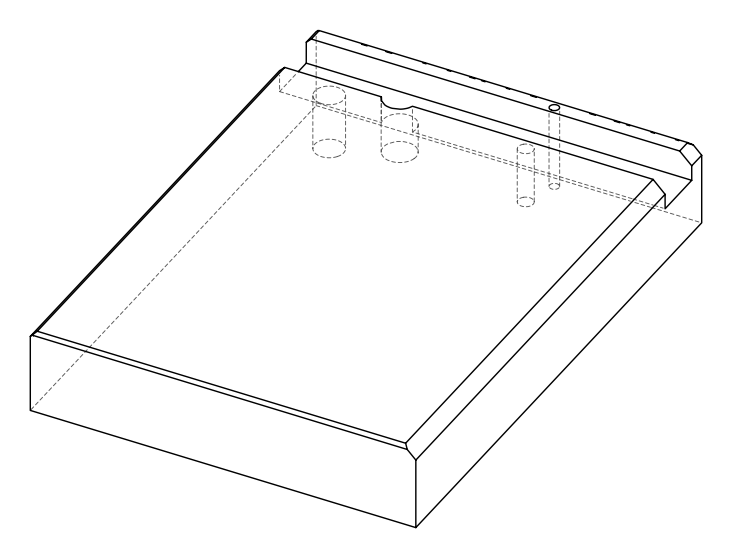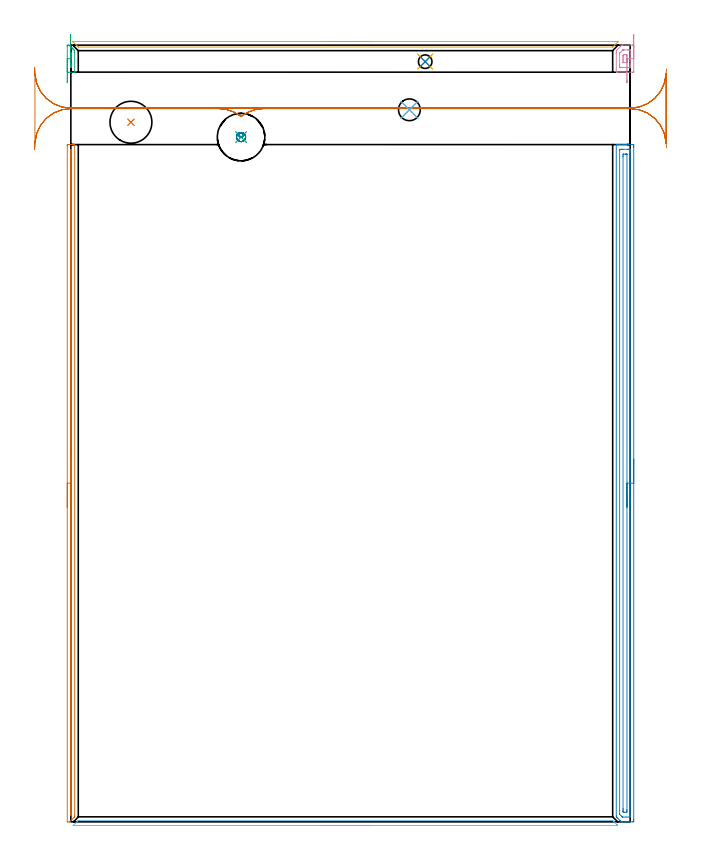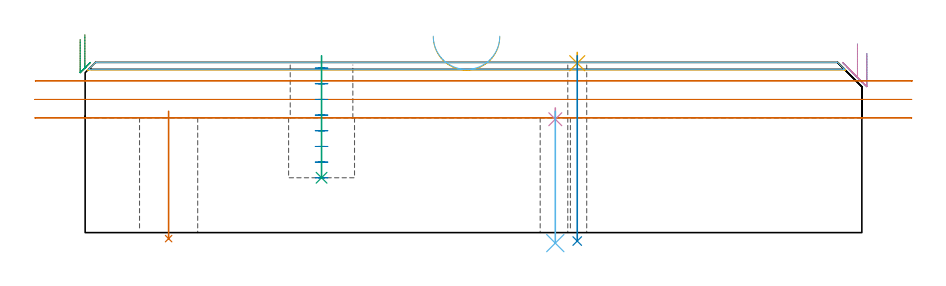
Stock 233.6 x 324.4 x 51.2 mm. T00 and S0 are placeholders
(PLAN: 14 operations, 7 tool changes, 21.3 min)
(1 AREA_MILL | FG_CHAMFER_SURFACE | UGT0205_001 | 4.65 min | 1373 mm3)
(2 AREA_MILL_1 | FG_CHAMFER_SURFACE_1 | UGT0205_001 | 6.98 min | 7665 mm3)
(3 AREA_MILL_2 | FG_CHAMFER_SURFACE_2 | UGT0205_001 | 0.3 min | 67 mm3)
(4 AREA_MILL_3 | FG_CHAMFER_SURFACE_3 | UGT0205_001 | 0.46 min | 421 mm3)
(5 AREA_MILL_4 | FG_CHAMFER_SURFACE_4 | UGT0205_001 | 1.96 min | 594 mm3)
(6 AREA_MILL_5 | FG_CHAMFER_SURFACE_5 | UGT0205_001 | 1.96 min | 495 mm3)
(7 MILL_RECTANGULAR_SLOT | SLOT_RECTANGULAR | UGT0201_018 | Follow Part, ap 7.5, ae 75% | 3.64 min | 118288 mm3)
(8 MILL_BLIND_HOLE_FROM_SOLID_MATERIAL | STEP1POCKET | UGT0201_008 | Spiral | 0.58 min | 6402 mm3)
(9 BORE_BLIND_HOLE | STEP1POCKET | UGT0332_076 | 0.15 min | 0 mm3)
(10 SPOT_DRILL | STEP1HOLE | NXT0321_9005460120000 | 0.03 min | 6 mm3)
(11 SPOT_DRILL_1 | STEP1HOLE_2 | NXT0321_9005460120000 | 0.03 min | 1 mm3)
(12 DRILL_THROUGH_HOLE_INTO_CENTER | STEP1HOLE | NXT0301_062 | 0.16 min | 2227 mm3)
(13 INDEXABLE_INSERT_DRILL_THROUGH_HOLE_FROM_SOLID | STEP1HOLE_1 | NXT0302_006 | 0.16 min | 8277 mm3)
(14 DRILL_THROUGH_HOLE_INTO_CENTER_1 | STEP1HOLE_2 | NXT0301_028 | 0.22 min | 1295 mm3)
(TOOL UGT0205_001 | Chamfer Mill 20 x 3 x 45 deg. | D20 FL50 Z2)
(TOOL UGT0201_018 | End mill 30 mm | D30 FL50 Z4)
(TOOL UGT0201_008 | End Mill 16 mm | D16 FL32 Z4)
(TOOL UGT0332_076 | 19.75 mm Rough Boring Bar | D19.75)
(TOOL NXT0321_9005460120000 | NC Spot Drill, 142deg, 12mm, Carbide, Uncoated | D12 PA142 FL30 Z2)
(TOOL NXT0301_062 | Carbide Drill 9.1mm [860.1-0910-027A1-MM 2214] | D9.1 PA140 FL47 Z2)
(TOOL NXT0302_006 | Index. Insert Drill 17.5mm [880-D1750L25-05] | D17.5 PA176 FL88 Z2)
(TOOL NXT0301_028 | Carbide Drill 5.7mm [860.1-0570-046A1-MM 2214] | D5.7 PA140 FL70 Z2)
(OP 1 AREA_MILL)
G17 G21 G94 G90
T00 M6
G54
G17 G0 G90 X-1.5 Y131.45 S1061 M3
G43 Z61.2 H0
Z58.1
G94 G1 Y131.488 Z57.228 F250.
Y131.602 Z56.364
Y131.791 Z55.512
Y132.053 Z54.68
Y132.387 Z53.874
Y132.79 Z53.1
Y133.259 Z52.364
Y133.79 Z51.672
Y134.379 Z51.029
Y135.022 Z50.44
Y135.714 Z49.909
Y136.45 Z49.44
Y137.224 Z49.037
Y138.03 Z48.703
Y138.862 Z48.441
Y139.714 Z48.252
Y140.578 Z48.138
Y141.45 Z48.1
Y282.271
X-1.498 Y282.527
X-1.493 Y282.89 Z48.101
X-1.251 Y282.9 Z48.344
X-0.735 Z48.861
X-0.383 Z49.212
X0.132 Z49.728
X0.484 Z50.078
X1.187 Z50.787
X1.398 Z50.997
X1.499 Y282.899 Z51.091
X1.555 Y282.897 Z51.146
X1.597 Y282.89 Z51.188
X1.6 Y282.718 Z51.2
Y2.417
X1.594 Y2.097 Z51.192
X1.512 Y2.011 Z51.111
X1.498 Y1.998 Z51.097
X-0.383 Y0.116 Z49.214
X-0.492 Y0.01 Z49.104
X-0.736 Y0. Z48.864
X-1.414 Z48.186
X-1.494 Y0.01 Z48.105
X-1.5 Y0.022 Z48.1
Y141.45
X-0.086 Z49.514
X-0.085 Y280.483 Z49.515
X-0.083 Y280.763 Z49.517
X-0.081 Y280.85 Z49.519
X-0.079 Y280.884 Z49.521
X-0.064 Y280.89 Z49.536
X0.084 Y280.896 Z49.684
X0.167 Y280.89 Z49.767
X0.179 Y280.884 Z49.779
X0.181 Y280.857 Z49.781
X0.184 Y280.792 Z49.784
X0.185 Y280.483 Z49.785
X0.186 Y280.176 Z49.786
X0.185 Y3.311 Z49.785
X0.184 Y3.206 Z49.784
X0.181 Y3.162 Z49.781
X0.179 Y3.146 Z49.779
X0.139 Y3.101 Z49.739
X-0.018 Y2.934 Z49.582
X-0.041 Y2.911 Z49.559
X-0.072 Y2.886 Z49.528
X-0.079 Y2.883 Z49.521
X-0.081 Y2.886 Z49.519
X-0.083 Y2.911 Z49.517
X-0.085 Y3.003 Z49.515
X-0.086 Y141.45 Z49.514
Y142.322 Z49.552
Y143.187 Z49.666
Y144.038 Z49.855
Y144.87 Z50.117
Y145.676 Z50.451
Y146.45 Z50.854
Y147.186 Z51.323
Y147.878 Z51.854
Y148.521 Z52.443
Y149.11 Z53.086
Y149.642 Z53.778
Y150.11 Z54.514
Y150.513 Z55.288
Y150.847 Z56.094
Y151.109 Z56.926
Y151.298 Z57.778
Y151.412 Z58.643
Y151.45 Z59.514
G0 Z61.2
M5
M2
(OP 2 AREA_MILL_1)
G17 G21 G94 G90
T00 M6
G54
G17 G0 G90 X235.1 Y151.45 S1061 M3
G43 Z61.2 H0
Z53.9
G94 G1 Y151.412 Z53.028 F250.
Y151.298 Z52.164
Y151.109 Z51.312
Y150.847 Z50.48
Y150.513 Z49.674
Y150.11 Z48.9
Y149.641 Z48.164
Y149.11 Z47.472
Y148.521 Z46.829
Y147.878 Z46.24
Y147.186 Z45.708
Y146.45 Z45.24
Y145.676 Z44.837
Y144.87 Z44.503
Y144.038 Z44.241
Y143.186 Z44.052
Y142.322 Z43.938
Y141.45 Z43.9
Y0.977
X235.099 Y0.629 Z43.901
X235.094 Y0.089 Z43.903
X235.091 Y0.008 Z43.905
X234.558 Y0. Z44.438
X232.782 Z46.212
X232.254 Z46.742
X231.894 Z47.102
X231.366 Z47.629
X231.006 Z47.989
X230.215 Z48.784
X230.118 Z48.88
X229.92 Y0.001 Z49.078
X229.899 Y0.003 Z49.099
X229.896 Y0.004 Z49.102
X229.867 Y0.032 Z49.132
X229.674 Y0.224 Z49.322
X229.569 Y0.33 Z49.429
X229.355 Y0.544 Z49.644
X228.274 Y1.626 Z50.725
X227.959 Y1.94 Z51.037
X227.804 Y2.096 Z51.19
X227.8 Y2.417 Z51.2
Y282.719
X227.803 Y282.891 Z51.188
X227.84 Y282.9 Z51.151
X228.24 Z50.759
X228.509 Z50.491
X229.23 Z49.765
X230.479 Z48.518
X231.894 Z47.102
X232.518 Z46.478
X234.294 Z44.703
X234.558 Y282.898 Z44.439
X235.092 Y282.892 Z43.906
X235.094 Y282.812 Z43.903
X235.099 Y282.271 Z43.901
X235.1 Y281.725 Z43.9
Y141.45
X233.686 Z45.314
X233.685 Y2.401 Z45.315
X233.67 Y2.01 Z45.33
X233.194 Y2.002 Z45.806
X231.894 Y2. Z47.106
X230.532 Z48.468
X230.429 Y2.002 Z48.571
X230.377 Y2.006 Z48.623
X230.353 Y2.01 Z48.647
X230.304 Y2.055 Z48.696
X230.118 Y2.233 Z48.882
X229.934 Y2.417 Z49.066
X229.23 Y3.132 Z49.77
X229.216 Y3.311 Z49.784
X229.215 Y3.326 Z49.785
Y280.499
X229.23 Y280.89 Z49.77
X229.706 Y280.898 Z49.294
X230.118 Y280.899 Z48.882
X230.592 Y280.9 Z48.408
X232.368 Z46.632
X232.782 Y280.899 Z46.218
X233.258 Y280.898 Z45.742
X233.67 Y280.89 Z45.33
X233.685 Y280.483 Z45.315
Y280.467
X233.686 Y141.45 Z45.314
X232.272 Z46.728
X232.271 Y5.099 Z46.729
X232.27 Y4.72 Z46.73
X232.267 Y4.205 Z46.733
X232.265 Y4.024 Z46.735
X232.09 Y4.008 Z46.91
X231.894 Y4.004 Z47.106
X231.208 Y4.001 Z47.792
X231.006 Y4.005 Z47.994
X230.805 Y4.01 Z48.195
X230.701 Y4.109 Z48.299
X230.651 Y4.16 Z48.349
X230.635 Y4.184 Z48.365
X230.634 Y4.205 Z48.366
X230.63 Y4.584 Z48.37
X230.629 Y5.099 Z48.371
X230.628 Y5.479 Z48.372
X230.629 Y277.801 Z48.371
X230.63 Y278.18 Z48.37
X230.633 Y278.695 Z48.367
X230.635 Y278.876 Z48.365
X230.81 Y278.892 Z48.19
X231.006 Y278.896 Z47.994
X231.691 Y278.9 Z47.309
X231.894 Y278.899 Z47.106
X232.097 Y278.895 Z46.903
X232.233 Y278.89 Z46.767
X232.265 Y278.885 Z46.735
X232.267 Y278.867 Z46.733
X232.269 Y278.822 Z46.731
X232.271 Y278.695 Z46.729
X232.272 Y141.45 Z46.728
Y140.578 Z46.767
Y139.713 Z46.88
Y138.862 Z47.069
Y138.03 Z47.332
Y137.224 Z47.665
Y136.45 Z48.068
Y135.714 Z48.537
Y135.022 Z49.068
Y134.379 Z49.657
Y133.79 Z50.301
Y133.258 Z50.993
Y132.79 Z51.728
Y132.387 Z52.502
Y132.053 Z53.308
Y131.791 Z54.14
Y131.602 Z54.992
Y131.488 Z55.857
Y131.45 Z56.728
G0 Z61.2
M5
M2
(OP 3 AREA_MILL_2)
G17 G21 G94 G90
T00 M6
G54
G17 G0 G90 X-1.5 Y308.75 S1061 M3
G43 Z61.2 H0
Z58.1
G94 G1 Y308.788 Z57.228 F250.
Y308.902 Z56.364
Y309.091 Z55.512
Y309.353 Z54.68
Y309.687 Z53.874
Y310.09 Z53.1
Y310.558 Z52.364
Y311.09 Z51.672
Y311.679 Z51.029
Y312.322 Z50.44
Y313.014 Z49.908
Y313.75 Z49.44
Y314.524 Z49.037
Y315.33 Z48.703
Y316.162 Z48.441
Y317.013 Z48.252
Y317.878 Z48.138
Y318.75 Z48.1
Y324.012
X-1.499 Y324.22 Z48.101
X-1.496 Y324.345 Z48.104
X-1.493 Y324.397 Z48.107
X-1.25 Y324.4 Z48.349
X-1.102 Z48.498
X-0.817 Y324.397 Z48.779
X-0.705 Y324.394 Z48.891
X-0.604 Y324.304 Z48.996
X-0.59 Y324.289 Z49.01
X-0.383 Y324.085 Z49.213
X-0.311 Y324.012 Z49.288
X-0.168 Y323.869 Z49.431
X-0.094 Y323.796 Z49.502
X-0.019 Y323.719 Z49.58
X0.117 Y323.583 Z49.717
X0.195 Y323.507 Z49.791
X0.273 Y323.427 Z49.873
X0.403 Y323.297 Z50.003
X0.484 Y323.218 Z50.08
X0.566 Y323.135 Z50.165
X0.689 Y323.011 Z50.288
X0.773 Y322.929 Z50.369
X0.858 Y322.842 Z50.457
X0.975 Y322.725 Z50.574
X1.062 Y322.64 Z50.658
X1.15 Y322.55 Z50.75
X1.261 Y322.44 Z50.86
X1.351 Y322.351 Z50.947
X1.443 Y322.258 Z51.04
X1.596 Y322.104 Z51.19
X1.6 Y321.381 Z51.2
Y313.488
X1.593 Y313.11 Z51.193
X1.379 Y313.1 Z50.978
X-1.151 Z48.448
X-1.25 Y313.102 Z48.349
X-1.493 Y313.11 Z48.106
X-1.498 Y313.363 Z48.102
X-1.5 Y313.488 Z48.1
Y318.75
X-0.086 Z49.514
Y320.779
X-0.085 Y321.079 Z49.515
X-0.083 Y321.217 Z49.517
X-0.079 Y321.306 Z49.521
X-0.078 Y321.316 Z49.522
X-0.067 Y321.309 Z49.533
X-0.036 Y321.282 Z49.564
X0.048 Y321.197 Z49.648
X0.171 Y321.067 Z49.771
X0.179 Y320.812 Z49.779
X0.183 Y320.504 Z49.783
X0.185 Y320.203 Z49.785
X0.186 Y319.928 Z49.786
Y316.119
X0.185 Y315.818 Z49.785
Y315.545
X0.181 Y315.242 Z49.781
X0.179 Y315.114 Z49.779
X0.12 Y315.11 Z49.72
X0.05 Y315.109 Z49.65
X-0.079 Y315.115 Z49.521
X-0.081 Y315.242 Z49.519
X-0.084 Y315.517 Z49.516
X-0.085 Y315.818 Z49.515
X-0.086 Y316.119 Z49.514
Y318.75
Y319.622 Z49.552
Y320.486 Z49.666
Y321.338 Z49.855
Y322.17 Z50.117
Y322.976 Z50.451
Y323.75 Z50.854
Y324.486 Z51.323
Y325.178 Z51.854
Y325.821 Z52.443
Y326.41 Z53.086
Y326.942 Z53.778
Y327.41 Z54.514
Y327.813 Z55.288
Y328.147 Z56.094
Y328.409 Z56.926
Y328.598 Z57.778
Y328.712 Z58.643
Y328.75 Z59.514
G0 Z61.2
M5
M2
(OP 4 AREA_MILL_3)
G17 G21 G94 G90
T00 M6
G54
G17 G0 G90 X235.1 Y328.75 S1061 M3
G43 Z61.2 H0
Z53.9
G94 G1 Y328.712 Z53.029 F250.
Y328.598 Z52.164
Y328.409 Z51.312
Y328.147 Z50.48
Y327.813 Z49.674
Y327.41 Z48.9
Y326.941 Z48.164
Y326.41 Z47.472
Y325.821 Z46.829
Y325.178 Z46.24
Y324.486 Z45.709
Y323.75 Z45.24
Y322.976 Z44.837
Y322.17 Z44.503
Y321.338 Z44.241
Y320.486 Z44.052
Y319.622 Z43.938
Y318.75 Z43.9
Y313.488
X235.097 Y313.316 Z43.903
X235.092 Y313.11 Z43.905
X234.659 Y313.1 Z44.341
X228.28 Z50.72
X227.807 Y313.11 Z51.193
X227.8 Y313.488 Z51.2
Y321.381
X227.804 Y322.095 Z51.19
X227.891 Y322.191 Z51.108
X229.674 Y323.974 Z49.325
X229.712 Y324.012 Z49.288
X230.1 Y324.39 Z48.899
X230.118 Y324.392 Z48.881
X230.511 Y324.4 Z48.488
X234.456 Z44.544
X234.558 Y324.399 Z44.442
X235.093 Y324.395 Z43.907
X235.096 Y324.277 Z43.904
X235.098 Y324.012 Z43.902
X235.1 Y323.476 Z43.9
Y318.75
X233.686 Z45.314
Y316.119
X233.684 Y315.242 Z45.316
Y315.228
X233.67 Y315.11 Z45.33
X232.925 Y315.101 Z46.075
X232.782 Y315.1 Z46.218
X230.118 Z48.882
X229.37 Y315.104 Z49.63
X229.23 Y315.11 Z49.77
X229.216 Y315.242 Z49.784
X229.215 Y315.257 Z49.785
X229.214 Y316.119 Z49.786
X229.215 Y320.519 Z49.785
X229.23 Y321.068 Z49.77
X229.384 Y321.229 Z49.616
X229.532 Y321.381 Z49.468
X230.409 Y322.258 Z48.591
X230.529 Y322.37 Z48.471
X230.551 Y322.389 Z48.449
X230.622 Y322.394 Z48.378
X230.718 Y322.398 Z48.282
X230.862 Y322.4 Z48.138
X231.006 Z47.994
X232.638 Z46.362
X232.782 Z46.218
X233.53 Y322.396 Z45.47
X233.67 Y322.39 Z45.33
X233.684 Y322.258 Z45.316
X233.685 Y322.243 Z45.315
X233.686 Y318.75 Z45.314
X232.272 Z46.728
X232.27 Y317.501 Z46.73
X232.266 Y317.128 Z46.734
X232.264 Y317.111 Z46.736
X232.259 Y317.108 Z46.741
X232.236 Y317.103 Z46.764
X232.188 Y317.101 Z46.812
X230.899 Y317.102 Z48.101
X230.655 Y317.11 Z48.345
X230.635 Y317.186 Z48.365
X230.633 Y317.365 Z48.367
X230.63 Y317.873 Z48.37
X230.629 Y318.246 Z48.371
Y318.75
Y319.122
X230.632 Y319.627 Z48.368
X230.634 Y319.994 Z48.366
X230.646 Y320.035 Z48.354
X230.673 Y320.065 Z48.327
X230.746 Y320.14 Z48.254
X231.006 Y320.39 Z47.994
X231.116 Y320.395 Z47.884
X231.894 Y320.399 Z47.106
X232.001 Y320.398 Z46.999
X232.245 Y320.39 Z46.755
X232.265 Y320.314 Z46.735
X232.267 Y320.135 Z46.733
X232.27 Y319.627 Z46.73
X232.271 Y319.254 Z46.729
X232.272 Y318.75 Z46.728
Y317.878 Z46.766
Y317.014 Z46.88
Y316.162 Z47.068
X232.273 Y315.33 Z47.33
Y314.524 Z47.664
Y313.75 Z48.066
X232.274 Y313.014 Z48.535
Y312.321 Z49.066
Y311.678 Z49.655
Y311.088 Z50.298
Y310.557 Z50.99
X232.275 Y310.088 Z51.725
Y309.685 Z52.499
Y309.351 Z53.305
Y309.088 Z54.137
Y308.899 Z54.988
Y308.785 Z55.853
Y308.746 Z56.725
G0 Z61.2
M5
M2
(OP 5 AREA_MILL_4)
G17 G21 G94 G90
T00 M6
G54
G17 G0 G90 X104.7 Y325.9 S1061 M3
G43 Z61.2 H0
Z58.9
G94 G1 X104.738 Z58.028 F250.
X104.852 Z57.163
X105.041 Z56.312
X105.303 Z55.48
X105.637 Z54.674
X106.04 Z53.9
X106.508 Z53.164
X107.039 Z52.472
X107.629 Z51.829
X108.272 Z51.239
X108.964 Z50.708
X109.7 Z50.24
X110.474 Z49.837
X111.28 Z49.503
X112.112 Z49.241
X112.963 Z49.052
X113.828 Z48.938
X114.7 Z48.9
X228.467
X228.517 Y325.898 Z48.898
X228.577 Y325.896 Z48.895
X228.586 Y325.893 Z48.897
Y325.892 Z48.898
X228.573 Y325.869 Z48.921
X228.488 Y325.786 Z49.01
X228.445 Y325.744 Z49.054
X226.446 Y323.745 Z51.054
X226.329 Y323.63 Z51.165
X226.295 Y323.604 Z51.19
X226.215 Y323.6 Z51.2
X3.185
X3.105 Y323.604 Z51.19
X3.071 Y323.63 Z51.165
X2.954 Y323.746 Z51.053
X0.955 Y325.744 Z49.054
X0.912 Y325.786 Z49.01
X0.827 Y325.869 Z48.921
X0.814 Y325.892 Z48.898
Y325.893 Z48.897
X0.822 Y325.896 Z48.895
X0.883 Y325.898 Z48.898
X0.933 Y325.9 Z48.9
X114.7
X115.571 Z48.938
X116.436 Z49.052
X117.288 Z49.241
X118.12 Z49.503
X118.926 Z49.837
X119.7 Z50.24
X120.436 Z50.708
X121.128 Z51.239
X121.771 Z51.829
X122.36 Z52.472
X122.891 Z53.164
X123.36 Z53.9
X123.763 Z54.674
X124.097 Z55.48
X124.359 Z56.312
X124.548 Z57.163
X124.662 Z58.028
X124.7 Z58.9
G0 Z61.2
M5
M2
(OP 6 AREA_MILL_5)
G17 G21 G94 G90
T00 M6
G54
G17 G0 G90 X124.7 Y-1.5 S1061 M3
G43 Z61.2 H0
Z59.1
G94 G1 X124.662 Z58.228 F250.
X124.548 Z57.364
X124.359 Z56.512
X124.097 Z55.68
X123.763 Z54.874
X123.36 Z54.1
X122.892 Z53.364
X122.361 Z52.672
X121.771 Z52.029
X121.128 Z51.44
X120.436 Z50.908
X119.7 Z50.44
X118.926 Z50.037
X118.12 Z49.703
X117.288 Z49.441
X116.437 Z49.252
X115.572 Z49.138
X114.7 Z49.1
X1.117
X1.029 Y-1.494 Z49.104
X1.019 Y-1.492 Z49.105
X1.029 Y-1.469 Z49.128
X2.833 Y0.334 Z50.933
X3.089 Y0.591 Z51.187
X3.093 Y0.594 Z51.19
X3.103 Z51.191
X3.41 Y0.6 Z51.2
X225.99
X226.297 Y0.594 Z51.191
X226.308 Y0.593 Z51.19
X226.881 Y0.019 Z50.619
X228.073 Y-1.172 Z49.427
X228.244 Y-1.342 Z49.255
X228.371 Y-1.474 Z49.124
X228.383 Y-1.494 Z49.103
X228.371 Y-1.499 Z49.099
X114.7 Y-1.5 Z49.1
X113.829 Z49.138
X112.964 Z49.252
X112.112 Z49.441
X111.28 Z49.703
X110.474 Z50.037
X109.7 Z50.44
X108.964 Z50.908
X108.272 Z51.44
X107.629 Z52.029
X107.04 Z52.672
X106.509 Z53.364
X106.04 Z54.1
X105.637 Z54.874
X105.303 Z55.68
X105.041 Z56.512
X104.852 Z57.364
X104.738 Z58.228
X104.7 Z59.1
G0 Z61.2
M5
M2
(OP 7 MILL_RECTANGULAR_SLOT)
G17 G21 G94 G90
T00 M6
G54
G17 G0 G90 X248.834 Y314.483 S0 M3
G43 Z61.2 H0
Z45.633
G94 G1 X248.514 Y311.5 F250.
G2 X233.6 Y298.1 R15. F500.
G1 X0.
G2 X-14.97 Y312.152 R15.
G1 X-15.
Y283.848
X-14.97
G2 X0. Y297.9 R15.
G1 X61.698
G2 X71.1 Y294.588 R15.
X80.502 Y297.9 R15.
G1 X233.6
G2 X248.516 Y284.486 R15.
G1 X248.833 Y281.503 F250.
G0 Z61.2
X-15.16 Y280.854
Z40.067
G1 X-14.97 Y283.848
G2 X0. Y297.9 R15. F500.
G1 X61.698
G2 X71.1 Y294.588 R15.
X80.502 Y297.9 R15.
G1 X233.6
G2 X248.59 Y283.448 R15.
G1 X248.6
Y312.552
X248.59
G2 X233.6 Y298.1 R15.
G1 X0.
G2 X-14.97 Y312.152 R15.
G1 X-15.16 Y315.146 F250.
G0 Y280.854 Z34.5
G1 X-14.97 Y283.848
G2 X0. Y297.9 R15. F500.
G1 X61.698
G2 X71.1 Y294.588 R15.
X80.502 Y297.9 R15.
G1 X233.6
G2 X248.59 Y283.448 R15.
G1 X248.6
Y312.552
X248.59
G2 X233.6 Y298.1 R15.
G1 X0.
G2 X-14.97 Y312.152 R15.
G1 X-15.16 Y315.146 F250.
G0 Z61.2
M5
M2
(OP 8 MILL_BLIND_HOLE_FROM_SOLID_MATERIAL)
G17 G21 G94 G90
T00 M6
G54
G17 G0 G90 X71.1 Y286. S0 M3
G43 Z61.2 H0
Z49.488
G94 G3 X72.05 Y286.95 R0.95 F250.
X71.1 Y287.9 R0.95
X69.2 Y286. R1.9
X71.1 Y287.9 R-1.9
X70.15 Y286.95 R0.95
X71.1 Y286. R0.95
G0 Z44.775
G3 X72.05 Y286.95 R0.95
X71.1 Y287.9 R0.95
X69.2 Y286. R1.9
X71.1 Y287.9 R-1.9
X70.15 Y286.95 R0.95
X71.1 Y286. R0.95
G0 Z40.063
G3 X72.05 Y286.95 R0.95
X71.1 Y287.9 R0.95
X69.2 Y286. R1.9
X71.1 Y287.9 R-1.9
X70.15 Y286.95 R0.95
X71.1 Y286. R0.95
G0 Z35.35
G3 X72.05 Y286.95 R0.95
X71.1 Y287.9 R0.95
X69.2 Y286. R1.9
X71.1 Y287.9 R-1.9
X70.15 Y286.95 R0.95
X71.1 Y286. R0.95
G0 Z30.638
G3 X72.05 Y286.95 R0.95
X71.1 Y287.9 R0.95
X69.2 Y286. R1.9
X71.1 Y287.9 R-1.9
X70.15 Y286.95 R0.95
X71.1 Y286. R0.95
G0 Z25.925
G3 X72.05 Y286.95 R0.95
X71.1 Y287.9 R0.95
X69.2 Y286. R1.9
X71.1 Y287.9 R-1.9
X70.15 Y286.95 R0.95
X71.1 Y286. R0.95
G0 Z21.213
G3 X72.05 Y286.95 R0.95
X71.1 Y287.9 R0.95
X69.2 Y286. R1.9
X71.1 Y287.9 R-1.9
X70.15 Y286.95 R0.95
X71.1 Y286. R0.95
G0 Z16.5
G3 X72.05 Y286.95 R0.95
X71.1 Y287.9 R0.95
X69.2 Y286. R1.9
X71.1 Y287.9 R-1.9
X70.15 Y286.95 R0.95
X71.1 Y286. R0.95
G0 Z61.2
M5
M2
(OP 9 BORE_BLIND_HOLE)
G17 G21 G94 G90
T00 M6
G54
G17 G0 G90 X71.1 Y286. S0 M3
G43 Z61.2 H0
G94 G85 G98 Z16.5 F250. R53.2
G80
M5
M2
(OP 10 SPOT_DRILL)
G17 G21 G94 G90
T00 M6
G54
G17 G0 G90 X141.4 Y297.4 S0 M3
G43 Z61.2 H0
G94 G81 G98 Z34.104 F250. R37.5
G80
M5
M2
(OP 11 SPOT_DRILL_1)
G17 G21 G94 G90
T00 M6
G54
G17 G0 G90 X148. Y317.5 S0 M3
G43 Z61.2 H0
G94 G81 G98 Z50.955 F250. R54.2
G80
M5
M2
(OP 12 DRILL_THROUGH_HOLE_INTO_CENTER)
G17 G21 G94 G90
T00 M6
G54
G17 G0 G90 X141.4 Y297.4 S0 M3
G43 Z61.2 H1
G94 G73 G98 Z-3.156 F250. Q7.531 R36.5
G80
M5
M2
(OP 13 INDEXABLE_INSERT_DRILL_THROUGH_HOLE_FROM_SOLID)
G17 G21 G94 G90
T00 M6
G54
G17 G0 G90 X25.1 Y292.2 S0 M3
G43 Z61.2 H1
G94 G81 G98 Z-1.806 F250. R36.5
G80
M5
M2
(OP 14 DRILL_THROUGH_HOLE_INTO_CENTER_1)
G17 G21 G94 G90
T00 M6
G54
G17 G0 G90 X148. Y317.5 S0 M3
G43 Z61.2 H1
G94 G73 G98 Z-2.537 F250. Q5.374 R53.2
G80
M5
M2
